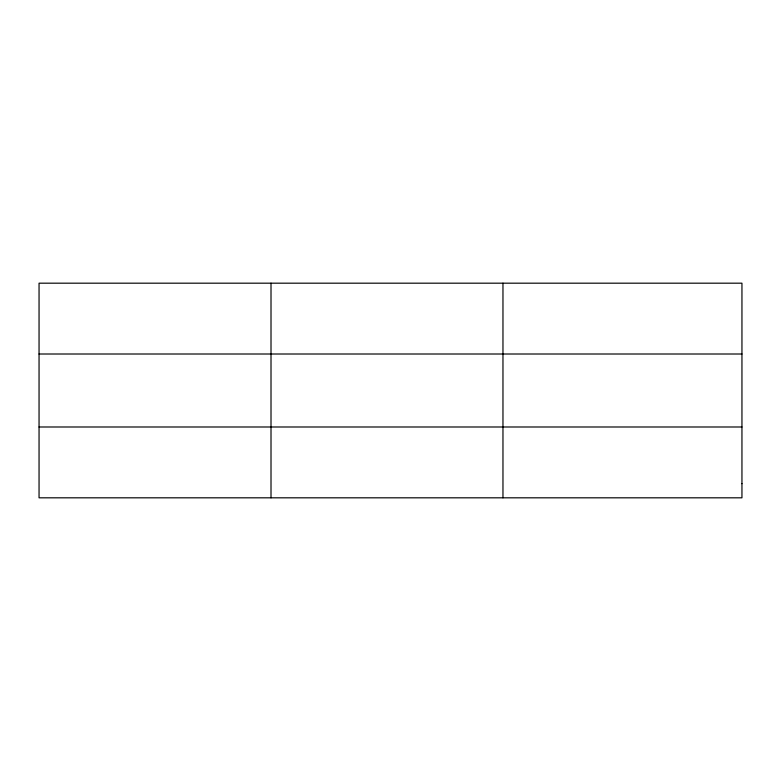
<?xml version="1.0" encoding="UTF-8"?>
<svg xmlns="http://www.w3.org/2000/svg" width="781" height="781" viewBox="0 0 781 781"><rect width="100%" height="100%" fill="white"/><g stroke="black" fill="none" stroke-linecap="round" stroke-linejoin="round"><path stroke-width="1.17" d="M271.007 497.819L271.007 283.181M502.964 497.819L502.964 283.181M39.05 354.008L741.95 354.008M39.05 426.992L741.95 426.992M741.95 483.654L741.95 497.819L39.05 497.819L39.05 283.181L741.95 283.181L741.95 483.654"/></g></svg>
